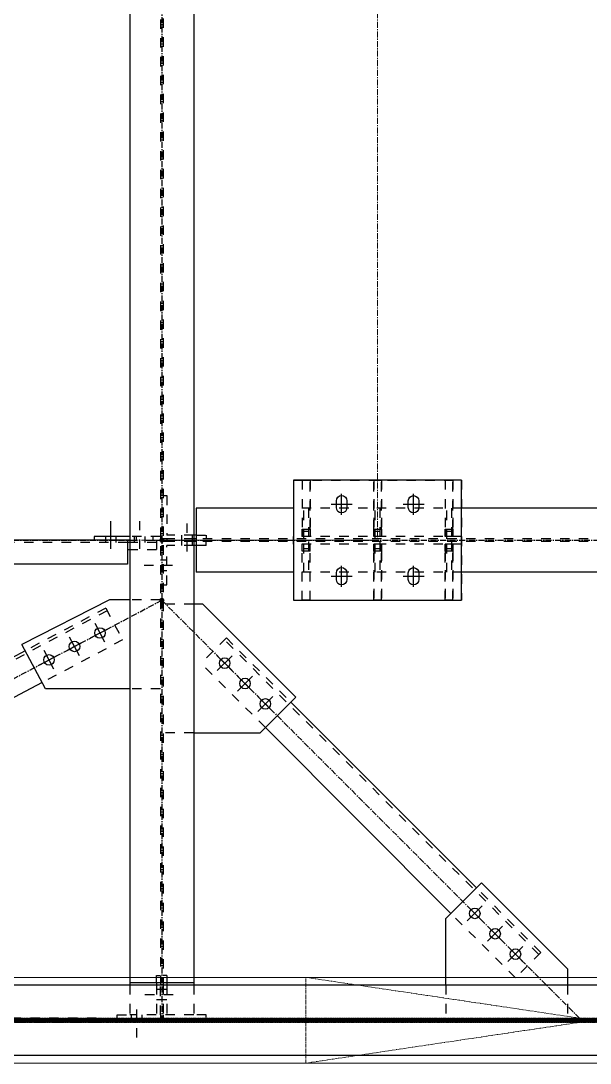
# Model space of a CAD drawing. Header units: inches. Extents: x 209270 to 234360, y -180214 to -150194.
# Drawn here: x 226218 to 227405, y -165353 to -163182 of the extents above; entities that cross this region are included whole.
import ezdxf

# ---------------------------------------------------------------- set-up
doc = ezdxf.new("R2010")
doc.units = ezdxf.units.IN
doc.header["$LTSCALE"] = 10
doc.header["$MEASUREMENT"] = 0
for name, pattern in [('CENTER', [2, 1.25, -0.25, 0.25, -0.25]), ('CENTER2', [1.125, 0.75, -0.125, 0.125, -0.125]), ('DXK_LINE_DOT2', [3.9198, 1.9599, -1.9599]), ('DXK_LINE_DOT5', [7.8785, 2.979, -0.9799, 0.9799, -0.9799, 0.9799, -0.9799]), ('HIDDEN', [0.375, 0.25, -0.125])]:
    doc.linetypes.add(name, pattern=pattern)
for name, color, linetype in [('_STR_0', 7, 'Continuous'), ('_STR_1', 7, 'Continuous'), ('_STR_2', 7, 'Continuous'), ('_STR_4', 7, 'Continuous')]:
    doc.layers.add(name, color=color, linetype=linetype)
for name, color, linetype, lineweight in [('CEN', 1, 'CENTER', 9), ('CENETR LINE', 1, 'CENTER2', 9), ('DIM', 42, 'Continuous', 13), ('handrail', 11, 'FENCELINE1', 9), ('HIDDEN', 3, 'HIDDEN', 9), ('MAIN OBJECT', 2, 'Continuous', 18)]:
    doc.layers.add(name, color=color, linetype=linetype, lineweight=lineweight)
doc.linetypes.add('FENCELINE1', pattern='A,0.25,-0.1,[133,arial.ttf,S=0.1,R=0,X=-0.1,Y=0],-0.1,1', length=1.45)

# ---------------------------------------------------------------- blocks, each defined once
blk = doc.blocks.new('A$C1f4f58bd')
at = {"layer": 'CEN'}
blk.add_lwpolyline([(1100, 2200), (5000, 2200), (5000, -2700), (1100, -2700)], close=True, dxfattribs=at)
blk = doc.blocks.new('A$Ca692a303')
at = {"layer": 'CENETR LINE'}
for p, q in [((1200, 89.4), (0, -89.4)), ((0, 89.4), (1200, -89.4))]:
    blk.add_line(p, q, dxfattribs=at)
blk.add_lwpolyline([(0, -89.4), (0, 89.4), (1200, 89.4), (1200, -89.4)], close=True, dxfattribs=at)
blk = doc.blocks.new('GridLine-116860372-116905 - 114867')
at = {"layer": '_STR_2', "color": 7, "linetype": 'DXK_LINE_DOT5'}
blk.add_line((211379.7, -165263.7), (228961.1, -165263.7), dxfattribs=at)
blk = doc.blocks.new('Part-116860372-114922 - 114867')
at = {"layer": '_STR_4', "linetype": 'Continuous'}
for points in [[(225511.9, -165267.7, -1), (225511.9, -165259.7, -1)], [(228511.9, -165267.7, -1), (228511.9, -165259.7, -1)]]:
    blk.add_hatch(color=4, dxfattribs=at).paths.add_polyline_path(points)
at = {"layer": '_STR_1', "color": 6, "linetype": 'DXK_LINE_DOT2'}
for p, q in [((225817.9, -165190.5), (225817.9, -165268.7)), ((228205.9, -165260.5), (225817.9, -165260.5)), ((228205.9, -165268.7), (228205.9, -165258.7)), ((228205.9, -165266.8), (225817.9, -165266.8))]:
    blk.add_line(p, q, dxfattribs=at)
at = {"layer": '_STR_2', "color": 2, "linetype": 'Continuous'}
for p, q in [((225817.9, -165190.5), (225817.9, -165258.7)), ((228205.9, -165190.5), (225817.9, -165190.5)), ((228205.9, -165258.7), (228205.9, -165190.5)), ((225817.9, -165268.7), (225817.9, -165336.9)), ((228205.9, -165336.9), (228205.9, -165268.7)), ((228205.9, -165336.9), (225817.9, -165336.9))]:
    blk.add_line(p, q, dxfattribs=at)
at = {"layer": '_STR_4', "color": 4, "linetype": 'CENTER'}
blk.add_line((225511.9, -165263.7), (228511.9, -165263.7), dxfattribs=at)
at = {"layer": '_STR_4', "color": 4, "linetype": 'Continuous'}
for centre in [(225511.9, -165263.7), (228511.9, -165263.7)]:
    blk.add_circle(centre, 4, dxfattribs=at)
blk = doc.blocks.new('Bolt-116860372-115336 - 114867')
at = {"layer": '_STR_1', "color": 1, "linetype": 'DXK_LINE_DOT2'}
for p, q in [((226459, -165241.1), (226459, -165304.1)), ((226448, -165252.5), (226448, -165260.5)), ((226448, -165260.5), (226448, -165266.8)), ((226470, -165252.5), (226470, -165260.5)), ((226470, -165260.5), (226470, -165266.8))]:
    blk.add_line(p, q, dxfattribs=at)
blk = doc.blocks.new('Part-116860372-114998 - 114867')
at = {"layer": '_STR_4', "linetype": 'Continuous'}
blk.add_hatch(color=4, dxfattribs=at).paths.add_polyline_path([(226511.9, -165267.7, -1), (226511.9, -165259.7, -1)])
at = {"layer": '_STR_1', "color": 6, "linetype": 'DXK_LINE_DOT2'}
for p, q in [((226509, -162865), (226509, -164387.6)), ((226514.7, -162941.5), (226514.7, -165185.5)), ((226509, -164387.6), (226509, -165185.5)), ((226445.3, -165190.5), (226445.3, -165252.5)), ((226509, -165252.5), (226509, -165190.5)), ((226514.7, -165190.5), (226514.7, -165252.5)), ((226578.5, -165190.5), (226578.5, -165252.5)), ((226578.5, -165252.5), (226445.3, -165252.5))]:
    blk.add_line(p, q, dxfattribs=at)
at = {"layer": '_STR_2', "color": 2, "linetype": 'Continuous'}
for p, q in [((226445.3, -162936.5), (226445.3, -165190.5)), ((226578.5, -162936.5), (226578.5, -165190.5)), ((226578.5, -165185.5), (226445.3, -165185.5)), ((226509, -165185.5), (226509, -165190.5)), ((226514.7, -165185.5), (226514.7, -165190.5))]:
    blk.add_line(p, q, dxfattribs=at)
at = {"layer": '_STR_4', "color": 4, "linetype": 'CENTER'}
blk.add_line((226511.9, -162853.7), (226511.9, -165263.7), dxfattribs=at)
at = {"layer": '_STR_4', "color": 4, "linetype": 'Continuous'}
blk.add_circle((226511.9, -165263.7), 4, dxfattribs=at)
blk = doc.blocks.new('Part-116860372-115019 - 114867')
at = {"layer": '_STR_4', "linetype": 'Continuous'}
for points in [[(226511.9, -164267.7, -1), (226511.9, -164259.7, -1)], [(227511.9, -164267.7, -1), (227511.9, -164259.7, -1)]]:
    blk.add_hatch(color=4, dxfattribs=at).paths.add_polyline_path(points)
at = {"layer": '_STR_1', "color": 6, "linetype": 'DXK_LINE_DOT2'}
for p, q in [((227136.8, -164197.1), (226786.8, -164197.1)), ((226522.7, -164260.8), (226522.7, -164266.5)), ((226578.5, -164260.8), (226522.7, -164260.8)), ((226578.5, -164266.5), (226522.7, -164266.5)), ((227440.3, -164260.8), (226583.5, -164260.8)), ((227440.3, -164266.5), (226583.5, -164266.5)), ((227501, -164260.8), (227445.3, -164260.8)), ((227501, -164266.5), (227445.3, -164266.5)), ((227501, -164260.8), (227501, -164266.5)), ((227136.8, -164330.3), (226786.8, -164330.3))]:
    blk.add_line(p, q, dxfattribs=at)
at = {"layer": '_STR_2', "color": 2, "linetype": 'Continuous'}
for p, q in [((226583.5, -164197.1), (226583.5, -164330.3)), ((226786.8, -164197.1), (226583.5, -164197.1)), ((227440.3, -164197.1), (227136.8, -164197.1)), ((227440.3, -164197.1), (227440.3, -164330.3)), ((226583.5, -164260.8), (226578.5, -164260.8)), ((226583.5, -164266.5), (226578.5, -164266.5)), ((227445.3, -164260.8), (227440.3, -164260.8)), ((227445.3, -164266.5), (227440.3, -164266.5)), ((226786.8, -164330.3), (226583.5, -164330.3)), ((227440.3, -164330.3), (227136.8, -164330.3))]:
    blk.add_line(p, q, dxfattribs=at)
at = {"layer": '_STR_4', "color": 4, "linetype": 'CENTER'}
blk.add_line((226511.9, -164263.7), (227511.9, -164263.7), dxfattribs=at)
at = {"layer": '_STR_4', "color": 4, "linetype": 'Continuous'}
for centre in [(226511.9, -164263.7), (227511.9, -164263.7)]:
    blk.add_circle(centre, 4, dxfattribs=at)
blk = doc.blocks.new('Part-116860372-115026 - 114867')
at = {"layer": '_STR_4', "linetype": 'Continuous'}
for points in [[(225511.9, -164267.7, -1), (225511.9, -164259.7, -1)], [(226511.9, -164267.7, -1), (226511.9, -164259.7, -1)]]:
    blk.add_hatch(color=4, dxfattribs=at).paths.add_polyline_path(points)
at = {"layer": '_STR_1', "color": 6, "linetype": 'DXK_LINE_DOT2'}
for p, q in [((225524.9, -164263.7), (225524.9, -164313.7)), ((225641.9, -164263.7), (225524.9, -164263.7)), ((226440.3, -164263.7), (226501, -164263.7)), ((226501, -164263.7), (226501, -164283.7)), ((225636.9, -164268.7), (225524.9, -164268.7)), ((226440.3, -164268.7), (225641.9, -164268.7)), ((226501, -164268.7), (226445.3, -164268.7)), ((226501, -164283.7), (226445.3, -164283.7)), ((225636.9, -164313.7), (225524.9, -164313.7))]:
    blk.add_line(p, q, dxfattribs=at)
at = {"layer": '_STR_2', "color": 2, "linetype": 'Continuous'}
for p, q in [((226440.3, -164263.7), (225641.9, -164263.7)), ((225641.9, -164313.7), (225641.9, -164263.7)), ((226440.3, -164263.7), (226440.3, -164313.7)), ((225641.9, -164268.7), (225636.9, -164268.7)), ((226445.3, -164268.7), (226440.3, -164268.7)), ((226445.3, -164283.7), (226440.3, -164283.7)), ((226440.3, -164313.7), (225636.9, -164313.7))]:
    blk.add_line(p, q, dxfattribs=at)
at = {"layer": '_STR_4', "color": 4, "linetype": 'CENTER'}
for p, q in [((225511.9, -164263.7), (225524.9, -164263.7)), ((225641.9, -164263.7), (226440.3, -164263.7)), ((226501, -164263.7), (226511.9, -164263.7))]:
    blk.add_line(p, q, dxfattribs=at)
at = {"layer": '_STR_4', "color": 4, "linetype": 'Continuous'}
for centre in [(225511.9, -164263.7), (226511.9, -164263.7)]:
    blk.add_circle(centre, 4, dxfattribs=at)
blk = doc.blocks.new('Part-116860372-116426 - 114867')
at = {"layer": '_STR_1', "color": 6, "linetype": 'DXK_LINE_DOT2'}
for p, q in [((226804.9, -164138.7), (226804.9, -164240.7)), ((226804.9, -164138.7), (226804.9, -164240.7)), ((226804.9, -164138.7), (226820.9, -164138.7)), ((226820.9, -164138.7), (226820.9, -164240.7)), ((226820.9, -164138.7), (226820.9, -164138.7)), ((226820.9, -164240.7), (226820.9, -164138.7)), ((226804.9, -164255.7), (226804.9, -164240.7)), ((226804.9, -164240.7), (226804.9, -164255.7)), ((226804.9, -164240.7), (226820.9, -164240.7)), ((226804.9, -164240.7), (226804.9, -164240.7)), ((226820.9, -164240.7), (226820.9, -164255.7)), ((226820.9, -164240.7), (226820.9, -164255.7)), ((226804.9, -164255.7), (226804.9, -164255.7)), ((226820.9, -164255.7), (226804.9, -164255.7))]:
    blk.add_line(p, q, dxfattribs=at)
at = {"layer": '_STR_2', "color": 2, "linetype": 'Continuous'}
for p, q in [((226804.9, -164138.7), (226804.9, -164138.7)), ((226804.9, -164138.7), (226804.9, -164138.7)), ((226804.9, -164138.7), (226804.9, -164138.7)), ((226804.9, -164138.7), (226820.9, -164138.7)), ((226804.9, -164138.7), (226804.9, -164138.7)), ((226820.9, -164138.7), (226820.9, -164138.7))]:
    blk.add_line(p, q, dxfattribs=at)
blk = doc.blocks.new('Part-116860372-115074 - 114867')
at = {"layer": '_STR_4', "linetype": 'Continuous'}
for points in [[(226511.9, -164392.7, -1), (226511.9, -164384.7, -1)], [(225511.9, -164921.7, -1), (225511.9, -164913.7, -1)]]:
    blk.add_hatch(color=4, dxfattribs=at).paths.add_polyline_path(points)
at = {"layer": '_STR_1', "color": 6, "linetype": 'DXK_LINE_DOT2'}
for p, q in [((226398, -164410.5), (225654.7, -164803.7)), ((226395.2, -164405.2), (226227.2, -164494)), ((226395.2, -164405.2), (226430.3, -164471.4)), ((226430.3, -164471.4), (226262.3, -164560.3)), ((225651.9, -164798.4), (225819.8, -164709.5)), ((225854.9, -164775.8), (225686.9, -164864.7)), ((225686.9, -164864.7), (225651.9, -164798.4))]:
    blk.add_line(p, q, dxfattribs=at)
at = {"layer": '_STR_2', "color": 2, "linetype": 'Continuous'}
for p, q in [((226227.2, -164494), (225819.8, -164709.5)), ((226262.3, -164560.3), (225854.9, -164775.8))]:
    blk.add_line(p, q, dxfattribs=at)
at = {"layer": '_STR_4', "color": 4, "linetype": 'CENTER'}
blk.add_line((225511.9, -164917.7), (226511.9, -164388.7), dxfattribs=at)
at = {"layer": '_STR_4', "color": 4, "linetype": 'Continuous'}
for centre in [(226511.9, -164388.7), (225511.9, -164917.7)]:
    blk.add_circle(centre, 4, dxfattribs=at)
blk = doc.blocks.new('Part-116860372-115075 - 114867')
at = {"layer": '_STR_4', "linetype": 'Continuous'}
for points in [[(226511.9, -164392.7, -1), (226511.9, -164384.7, -1)], [(227386.9, -165267.7, -1), (227386.9, -165259.7, -1)]]:
    blk.add_hatch(color=4, dxfattribs=at).paths.add_polyline_path(points)
at = {"layer": '_STR_1', "color": 6, "linetype": 'DXK_LINE_DOT2'}
for p, q in [((226646.5, -164466.8), (226593.5, -164519.8)), ((227298, -165126.7), (226642.3, -164471)), ((226646.5, -164466.8), (226780.8, -164601.1)), ((226727.8, -164654.1), (226593.5, -164519.8)), ((227302.2, -165122.5), (227167.8, -164988.1)), ((227249.2, -165175.5), (227114.8, -165041.1)), ((227302.2, -165122.5), (227249.2, -165175.5))]:
    blk.add_line(p, q, dxfattribs=at)
at = {"layer": '_STR_2', "color": 2, "linetype": 'Continuous'}
for p, q in [((227167.8, -164988.1), (226780.8, -164601.1)), ((227114.8, -165041.1), (226727.8, -164654.1))]:
    blk.add_line(p, q, dxfattribs=at)
at = {"layer": '_STR_4', "color": 4, "linetype": 'CENTER'}
blk.add_line((226511.9, -164388.7), (227386.9, -165263.7), dxfattribs=at)
at = {"layer": '_STR_4', "color": 4, "linetype": 'Continuous'}
for centre in [(226511.9, -164388.7), (227386.9, -165263.7)]:
    blk.add_circle(centre, 4, dxfattribs=at)
blk = doc.blocks.new('Bolt-116860372-115309 - 114867')
at = {"layer": '_STR_1', "color": 1, "linetype": 'DXK_LINE_DOT2'}
for p, q in [((226509, -165199.5), (226501, -165199.5)), ((226514.7, -165199.5), (226509, -165199.5)), ((226522.7, -165199.5), (226514.7, -165199.5)), ((226535.7, -165210.5), (226467.7, -165210.5)), ((226509, -165221.5), (226501, -165221.5)), ((226514.7, -165221.5), (226509, -165221.5)), ((226522.7, -165221.5), (226514.7, -165221.5))]:
    blk.add_line(p, q, dxfattribs=at)
blk = doc.blocks.new('Bolt-116860372-116122 - 114867')
at = {"layer": '_STR_2', "color": 1, "linetype": 'Continuous'}
for p, q in [((227148.8, -165025.6), (227179.9, -165056.7)), ((227148.8, -165056.7), (227179.9, -165025.6)), ((227191.2, -165068), (227222.3, -165099.1)), ((227191.2, -165099.1), (227222.3, -165068)), ((227233.6, -165110.4), (227264.7, -165141.5)), ((227233.6, -165141.5), (227264.7, -165110.4))]:
    blk.add_line(p, q, dxfattribs=at)
for centre in [(227164.3, -165041.1), (227206.7, -165083.6), (227249.2, -165126)]:
    blk.add_circle(centre, 11, dxfattribs=at)
blk = doc.blocks.new('Part-116860372-115307 - 114867')
at = {"layer": '_STR_1', "color": 6, "linetype": 'DXK_LINE_DOT2'}
for p, q in [((226501, -165185.5), (226501, -165170.5)), ((226501, -165170.5), (226509, -165170.5)), ((226501, -165190.5), (226501, -165252.5)), ((226509, -165185.5), (226509, -165190.5)), ((226419, -165260.5), (226419, -165252.5)), ((226419, -165252.5), (226445.3, -165252.5)), ((226509, -165252.5), (226509, -165260.5))]:
    blk.add_line(p, q, dxfattribs=at)
at = {"layer": '_STR_2', "color": 2, "linetype": 'Continuous'}
blk.add_line((226501, -165185.5), (226501, -165190.5), dxfattribs=at)
blk = doc.blocks.new('Part-116860372-116118 - 114867')
at = {"layer": '_STR_1', "color": 6, "linetype": 'DXK_LINE_DOT2'}
for p, q in [((226578.5, -164396.7), (226514.7, -164396.7)), ((226578.5, -164664.7), (226514.7, -164664.7))]:
    blk.add_line(p, q, dxfattribs=at)
at = {"layer": '_STR_2', "color": 2, "linetype": 'Continuous'}
for p, q in [((226597.7, -164396.7), (226578.5, -164396.7)), ((226791.5, -164590.5), (226597.7, -164396.7)), ((226717.2, -164664.7), (226791.5, -164590.5)), ((226578.5, -164664.7), (226717.2, -164664.7))]:
    blk.add_line(p, q, dxfattribs=at)
blk = doc.blocks.new('Part-116860372-115308 - 114867')
at = {"layer": '_STR_1', "color": 6, "linetype": 'DXK_LINE_DOT2'}
for p, q in [((226522.7, -165170.5), (226514.7, -165170.5)), ((226522.7, -165170.5), (226522.7, -165185.5)), ((226514.7, -165185.5), (226514.7, -165190.5)), ((226522.7, -165190.5), (226522.7, -165252.5)), ((226514.7, -165252.5), (226514.7, -165260.5)), ((226604.7, -165252.5), (226578.5, -165252.5)), ((226604.7, -165260.5), (226604.7, -165252.5))]:
    blk.add_line(p, q, dxfattribs=at)
at = {"layer": '_STR_2', "color": 2, "linetype": 'Continuous'}
blk.add_line((226522.7, -165185.5), (226522.7, -165190.5), dxfattribs=at)
blk = doc.blocks.new('Part-116860372-115319 - 114867')
at = {"layer": '_STR_1', "color": 6, "linetype": 'DXK_LINE_DOT2'}
for p, q in [((226514.7, -164170.8), (226522.7, -164170.8)), ((226522.7, -164170.8), (226522.7, -164252.8)), ((226522.7, -164260.8), (226514.7, -164260.8)), ((226578.5, -164252.8), (226522.7, -164252.8)), ((226583.5, -164260.8), (226578.5, -164260.8)), ((226583.5, -164252.8), (226604.7, -164252.8)), ((226604.7, -164252.8), (226604.7, -164260.8))]:
    blk.add_line(p, q, dxfattribs=at)
at = {"layer": '_STR_2', "color": 2, "linetype": 'Continuous'}
blk.add_line((226583.5, -164252.8), (226578.5, -164252.8), dxfattribs=at)
blk = doc.blocks.new('Part-116860372-115320 - 114867')
at = {"layer": '_STR_1', "color": 6, "linetype": 'DXK_LINE_DOT2'}
for p, q in [((226522.7, -164266.5), (226514.7, -164266.5)), ((226583.5, -164266.5), (226578.5, -164266.5)), ((226604.7, -164274.5), (226604.7, -164266.5)), ((226522.7, -164356.5), (226522.7, -164274.5)), ((226578.5, -164274.5), (226522.7, -164274.5)), ((226604.7, -164274.5), (226583.5, -164274.5)), ((226514.7, -164356.5), (226522.7, -164356.5))]:
    blk.add_line(p, q, dxfattribs=at)
at = {"layer": '_STR_2', "color": 2, "linetype": 'Continuous'}
blk.add_line((226583.5, -164274.5), (226578.5, -164274.5), dxfattribs=at)
blk = doc.blocks.new('Bolt-116860372-115321 - 114867')
at = {"layer": '_STR_1', "color": 1, "linetype": 'DXK_LINE_DOT2'}
for p, q in [((226564.7, -164287.5), (226564.7, -164219.5)), ((226553.7, -164260.8), (226553.7, -164252.8)), ((226553.7, -164266.5), (226553.7, -164260.8)), ((226553.7, -164274.5), (226553.7, -164266.5)), ((226575.7, -164260.8), (226575.7, -164252.8)), ((226575.7, -164266.5), (226575.7, -164260.8)), ((226575.7, -164274.5), (226575.7, -164266.5))]:
    blk.add_line(p, q, dxfattribs=at)
blk = doc.blocks.new('Bolt-116860372-115339 - 114867')
at = {"layer": '_STR_1', "color": 1, "linetype": 'DXK_LINE_DOT2'}
for p, q in [((226514.7, -164305.5), (226509, -164305.5)), ((226522.7, -164305.5), (226514.7, -164305.5)), ((226533.9, -164316.5), (226470.9, -164316.5)), ((226514.7, -164327.5), (226509, -164327.5)), ((226522.7, -164327.5), (226514.7, -164327.5))]:
    blk.add_line(p, q, dxfattribs=at)
blk = doc.blocks.new('Part-116860372-116423 - 114867')
at = {"layer": '_STR_1', "color": 6, "linetype": 'DXK_LINE_DOT2'}
for p, q in [((226786.8, -164271.7), (226786.8, -164255.7)), ((226786.8, -164255.7), (226786.9, -164255.7)), ((227136.8, -164255.7), (226786.8, -164255.7)), ((226786.9, -164271.7), (226786.9, -164255.7)), ((227136.8, -164271.7), (227136.8, -164255.7)), ((226786.8, -164271.7), (226786.9, -164271.7)), ((227136.8, -164271.7), (226786.8, -164271.7))]:
    blk.add_line(p, q, dxfattribs=at)
at = {"layer": '_STR_2', "color": 2, "linetype": 'Continuous'}
for p, q in [((227136.8, -164255.7), (227136.9, -164255.7)), ((227136.9, -164255.7), (227136.9, -164271.7)), ((227136.9, -164271.7), (227136.8, -164271.7))]:
    blk.add_line(p, q, dxfattribs=at)
blk = doc.blocks.new('Part-116860372-116431 - 114867')
at = {"layer": '_STR_1', "color": 6, "linetype": 'DXK_LINE_DOT2'}
for p, q in [((226969.8, -164271.7), (226953.8, -164271.7)), ((226953.8, -164286.7), (226953.8, -164271.7)), ((226953.8, -164271.7), (226953.8, -164286.7)), ((226969.8, -164286.7), (226953.8, -164286.7)), ((226953.8, -164388.7), (226953.8, -164286.7)), ((226953.8, -164286.7), (226953.8, -164286.7)), ((226953.8, -164286.7), (226953.8, -164388.7)), ((226969.8, -164271.7), (226969.8, -164286.7)), ((226969.8, -164286.7), (226969.8, -164271.7)), ((226969.8, -164271.7), (226969.8, -164271.7)), ((226969.8, -164286.7), (226969.8, -164388.7)), ((226969.8, -164388.7), (226969.8, -164286.7)), ((226969.8, -164388.7), (226953.8, -164388.7)), ((226953.8, -164388.7), (226953.8, -164388.7)), ((226953.8, -164388.7), (226953.8, -164388.7)), ((226969.8, -164388.7), (226969.8, -164388.7))]:
    blk.add_line(p, q, dxfattribs=at)
blk = doc.blocks.new('Part-116860372-116425 - 114867')
at = {"layer": '_STR_2', "color": 2, "linetype": 'Continuous'}
for p, q in [((226786.8, -164138.7), (226786.8, -164388.7)), ((227136.8, -164138.7), (226786.8, -164138.7)), ((227136.8, -164388.7), (227136.8, -164138.7)), ((226786.8, -164388.7), (227136.8, -164388.7))]:
    blk.add_line(p, q, dxfattribs=at)
blk = doc.blocks.new('Part-116860372-116439 - 114867')
at = {"layer": '_STR_1', "color": 6, "linetype": 'DXK_LINE_DOT2'}
for p, q in [((227105.8, -164260.8), (227105.8, -164197.1)), ((227115.8, -164197.1), (227115.8, -164260.8)), ((227115.8, -164245.8), (227105.8, -164245.8))]:
    blk.add_line(p, q, dxfattribs=at)
blk = doc.blocks.new('Bolt-116860372-115827 - 114867')
at = {"layer": '_STR_1', "color": 1, "linetype": 'DXK_LINE_DOT2'}
for p, q in [((226466, -164281.7), (226466, -164223.7)), ((226455, -164263.7), (226455, -164255.7)), ((226455, -164268.7), (226455, -164263.7)), ((226477, -164263.7), (226477, -164255.7)), ((226477, -164268.7), (226477, -164263.7))]:
    blk.add_line(p, q, dxfattribs=at)
at = {"layer": '_STR_2', "color": 1, "linetype": 'Continuous'}
for p, q in [((226406, -164281.7), (226406, -164223.7)), ((226395, -164263.7), (226395, -164255.7)), ((226395, -164268.7), (226395, -164263.7)), ((226417, -164263.7), (226417, -164255.7)), ((226417, -164268.7), (226417, -164263.7))]:
    blk.add_line(p, q, dxfattribs=at)
blk = doc.blocks.new('Part-116860372-115826 - 114867')
at = {"layer": '_STR_1', "color": 6, "linetype": 'DXK_LINE_DOT2'}
for p, q in [((226509, -164255.7), (226445.3, -164255.7)), ((226459, -164263.7), (226459, -164255.7)), ((226494, -164263.7), (226494, -164255.7)), ((226509, -164255.7), (226509, -164263.7))]:
    blk.add_line(p, q, dxfattribs=at)
at = {"layer": '_STR_2', "color": 2, "linetype": 'Continuous'}
for p, q in [((226445.3, -164255.7), (226371, -164255.7)), ((226371, -164255.7), (226371, -164263.7)), ((226445.3, -164263.7), (226440.3, -164263.7))]:
    blk.add_line(p, q, dxfattribs=at)
blk = doc.blocks.new('Part-116860372-116424 - 114867')
at = {"layer": '_STR_1', "color": 6, "linetype": 'DXK_LINE_DOT2'}
for p, q in [((227102.9, -164138.7), (227102.9, -164240.7)), ((227102.9, -164138.7), (227102.9, -164240.7)), ((227102.9, -164138.7), (227118.9, -164138.7)), ((227118.9, -164138.7), (227118.9, -164240.7)), ((227118.9, -164138.7), (227118.9, -164138.7)), ((227118.9, -164240.7), (227118.9, -164138.7)), ((227102.9, -164255.7), (227102.9, -164240.7)), ((227102.9, -164240.7), (227102.9, -164255.7)), ((227102.9, -164240.7), (227118.9, -164240.7)), ((227102.9, -164240.7), (227102.9, -164240.7)), ((227118.9, -164240.7), (227118.9, -164255.7)), ((227118.9, -164240.7), (227118.9, -164255.7)), ((227102.9, -164255.7), (227102.9, -164255.7)), ((227118.9, -164255.7), (227102.9, -164255.7))]:
    blk.add_line(p, q, dxfattribs=at)
at = {"layer": '_STR_2', "color": 2, "linetype": 'Continuous'}
for p, q in [((227102.9, -164138.7), (227102.9, -164138.7)), ((227102.9, -164138.7), (227102.9, -164138.7)), ((227102.9, -164138.7), (227102.9, -164138.7)), ((227102.9, -164138.7), (227118.9, -164138.7)), ((227102.9, -164138.7), (227102.9, -164138.7)), ((227118.9, -164138.7), (227118.9, -164138.7))]:
    blk.add_line(p, q, dxfattribs=at)
blk = doc.blocks.new('Part-116860372-116428 - 114867')
at = {"layer": '_STR_1', "color": 6, "linetype": 'DXK_LINE_DOT2'}
for p, q in [((226786.8, -164138.7), (226786.8, -164388.7)), ((226786.8, -164138.7), (227136.8, -164138.7)), ((227136.8, -164138.7), (227136.8, -164388.7)), ((226786.8, -164388.7), (227136.8, -164388.7))]:
    blk.add_line(p, q, dxfattribs=at)
blk = doc.blocks.new('Bolt-116860372-116119 - 114867')
at = {"layer": '_STR_2', "color": 1, "linetype": 'Continuous'}
for p, q in [((226658.5, -164535.3), (226627.4, -164504.2)), ((226658.5, -164504.2), (226627.4, -164535.3)), ((226700.9, -164577.8), (226669.8, -164546.7)), ((226700.9, -164546.7), (226669.8, -164577.8)), ((226743.4, -164620.2), (226712.3, -164589.1)), ((226743.4, -164589.1), (226712.3, -164620.2))]:
    blk.add_line(p, q, dxfattribs=at)
for centre in [(226643, -164519.8), (226685.4, -164562.2), (226727.8, -164604.6)]:
    blk.add_circle(centre, 11, dxfattribs=at)
blk = doc.blocks.new('Part-116860372-116121 - 114867')
at = {"layer": '_STR_1', "color": 6, "linetype": 'DXK_LINE_DOT2'}
for p, q in [((227104.2, -165190.5), (227104.2, -165260.5)), ((227357.4, -165190.5), (227357.4, -165260.5))]:
    blk.add_line(p, q, dxfattribs=at)
at = {"layer": '_STR_2', "color": 2, "linetype": 'Continuous'}
for p, q in [((227104.2, -165051.7), (227178.5, -164977.5)), ((227178.5, -164977.5), (227357.4, -165156.4)), ((227104.2, -165190.5), (227104.2, -165051.7)), ((227357.4, -165156.4), (227357.4, -165190.5))]:
    blk.add_line(p, q, dxfattribs=at)
blk = doc.blocks.new('Bolt-116860372-116432 - 114867')
at = {"layer": '_STR_2', "color": 1, "linetype": 'Continuous'}
for p, q in [((226875.8, -164181.7), (226876.6, -164177.5)), ((226876.6, -164177.5), (226879, -164173.9)), ((226879, -164173.9), (226882.6, -164171.5)), ((226882.6, -164171.5), (226886.8, -164170.7)), ((226886.8, -164210.7), (226886.8, -164166.7)), ((226886.8, -164170.7), (226886.8, -164170.7)), ((226886.8, -164170.7), (226891, -164171.5)), ((226891, -164171.5), (226894.6, -164173.9)), ((226894.6, -164173.9), (226896.9, -164177.5)), ((226896.9, -164177.5), (226897.8, -164181.7)), ((227025.8, -164181.7), (227026.6, -164177.5)), ((227026.6, -164177.5), (227029, -164173.9)), ((227029, -164173.9), (227032.6, -164171.6)), ((227032.6, -164171.6), (227036.8, -164170.7)), ((227036.8, -164210.7), (227036.8, -164166.7)), ((227036.8, -164170.7), (227036.8, -164170.7)), ((227036.8, -164170.7), (227041, -164171.6)), ((227041, -164171.6), (227044.6, -164173.9)), ((227044.6, -164173.9), (227046.9, -164177.5)), ((227046.9, -164177.5), (227047.8, -164181.7)), ((226864.8, -164188.7), (226908.8, -164188.7)), ((226875.8, -164195.7), (226875.8, -164181.7)), ((226876.6, -164199.9), (226875.8, -164195.7)), ((226879, -164203.5), (226876.6, -164199.9)), ((226896.9, -164199.9), (226894.6, -164203.5)), ((226897.8, -164195.7), (226896.9, -164199.9)), ((226897.8, -164181.7), (226897.8, -164195.7)), ((227014.8, -164188.7), (227058.8, -164188.7)), ((227025.8, -164195.7), (227025.8, -164181.7)), ((227026.6, -164199.9), (227025.8, -164195.7)), ((227029, -164203.5), (227026.6, -164199.9)), ((227046.9, -164199.9), (227044.6, -164203.5)), ((227047.8, -164195.7), (227046.9, -164199.9)), ((227047.8, -164181.7), (227047.8, -164195.7)), ((226882.6, -164205.9), (226879, -164203.5)), ((226886.8, -164206.7), (226882.6, -164205.9)), ((226891, -164205.9), (226886.8, -164206.7)), ((226886.8, -164206.7), (226886.8, -164206.7)), ((226894.6, -164203.5), (226891, -164205.9)), ((227032.6, -164205.9), (227029, -164203.5)), ((227036.8, -164206.7), (227032.6, -164205.9)), ((227041, -164205.9), (227036.8, -164206.7)), ((227036.8, -164206.7), (227036.8, -164206.7)), ((227044.6, -164203.5), (227041, -164205.9)), ((226875.8, -164331.7), (226876.6, -164327.5)), ((226875.8, -164345.7), (226875.8, -164331.7)), ((226876.6, -164327.5), (226879, -164323.9)), ((226879, -164323.9), (226882.6, -164321.5)), ((226882.6, -164321.5), (226886.8, -164320.7)), ((226886.8, -164360.7), (226886.8, -164316.7)), ((226886.8, -164320.7), (226886.8, -164320.7)), ((226886.8, -164320.7), (226891, -164321.5)), ((226891, -164321.5), (226894.5, -164323.9)), ((226894.5, -164323.9), (226896.9, -164327.5)), ((226896.9, -164327.5), (226897.8, -164331.7)), ((226897.8, -164331.7), (226897.8, -164345.7)), ((227025.8, -164331.7), (227026.6, -164327.5)), ((227025.8, -164345.7), (227025.8, -164331.7)), ((227026.6, -164327.5), (227029, -164323.9)), ((227029, -164323.9), (227032.6, -164321.6)), ((227032.6, -164321.6), (227036.8, -164320.7)), ((227036.8, -164360.7), (227036.8, -164316.7)), ((227036.8, -164320.7), (227036.8, -164320.7)), ((227036.8, -164320.7), (227041, -164321.6)), ((227041, -164321.6), (227044.5, -164323.9)), ((227044.5, -164323.9), (227046.9, -164327.5)), ((227046.9, -164327.5), (227047.8, -164331.7)), ((227047.8, -164331.7), (227047.8, -164345.7)), ((226864.8, -164338.7), (226908.8, -164338.7)), ((226876.6, -164349.9), (226875.8, -164345.7)), ((226879, -164353.5), (226876.6, -164349.9)), ((226882.6, -164355.9), (226879, -164353.5)), ((226894.5, -164353.5), (226891, -164355.9)), ((226896.9, -164349.9), (226894.5, -164353.5)), ((226897.8, -164345.7), (226896.9, -164349.9)), ((227014.8, -164338.7), (227058.8, -164338.7)), ((227026.6, -164349.9), (227025.8, -164345.7)), ((227029, -164353.5), (227026.6, -164349.9)), ((227032.6, -164355.9), (227029, -164353.5)), ((227044.5, -164353.5), (227041, -164355.9)), ((227046.9, -164349.9), (227044.5, -164353.5)), ((227047.8, -164345.7), (227046.9, -164349.9)), ((226886.8, -164356.7), (226882.6, -164355.9)), ((226891, -164355.9), (226886.8, -164356.7)), ((226886.8, -164356.7), (226886.8, -164356.7)), ((227036.8, -164356.7), (227032.6, -164355.9)), ((227041, -164355.9), (227036.8, -164356.7)), ((227036.8, -164356.7), (227036.8, -164356.7))]:
    blk.add_line(p, q, dxfattribs=at)
blk = doc.blocks.new('Part-116860372-116436 - 114867')
at = {"layer": '_STR_1', "color": 6, "linetype": 'DXK_LINE_DOT2'}
for p, q in [((226956.8, -164330.3), (226956.8, -164266.5)), ((226966.8, -164266.5), (226966.8, -164330.3)), ((226966.8, -164281.5), (226956.8, -164281.5))]:
    blk.add_line(p, q, dxfattribs=at)
blk = doc.blocks.new('Part-116860372-116163 - 114867')
at = {"layer": '_STR_1', "color": 6, "linetype": 'DXK_LINE_DOT2'}
for p, q in [((226509, -164387.6), (226445.3, -164387.6)), ((226509, -164573.6), (226445.3, -164573.6))]:
    blk.add_line(p, q, dxfattribs=at)
at = {"layer": '_STR_2', "color": 2, "linetype": 'Continuous'}
for p, q in [((226402.7, -164387.6), (226220.2, -164480.7)), ((226445.3, -164387.6), (226402.7, -164387.6)), ((226269.3, -164573.6), (226220.2, -164480.7)), ((226445.3, -164573.6), (226269.3, -164573.6))]:
    blk.add_line(p, q, dxfattribs=at)
blk = doc.blocks.new('Bolt-116860372-116164 - 114867')
at = {"layer": '_STR_2', "color": 1, "linetype": 'Continuous'}
for p, q in [((226393.2, -164476.3), (226372.7, -164437.4)), ((226363.5, -164467.2), (226402.4, -164446.6)), ((226310.5, -164495.2), (226349.4, -164474.6)), ((226340.2, -164504.4), (226319.6, -164465.5)), ((226257.4, -164523.3), (226296.3, -164502.7)), ((226287.2, -164532.4), (226266.6, -164493.5))]:
    blk.add_line(p, q, dxfattribs=at)
for centre in [(226383, -164456.9), (226329.9, -164484.9), (226276.9, -164513)]:
    blk.add_circle(centre, 11, dxfattribs=at)
blk = doc.blocks.new('Part-116860372-116427 - 114867')
at = {"layer": '_STR_1', "color": 6, "linetype": 'DXK_LINE_DOT2'}
for p, q in [((226953.8, -164240.7), (226953.8, -164138.7)), ((226953.8, -164138.7), (226953.8, -164138.7)), ((226953.8, -164138.7), (226953.8, -164240.7)), ((226953.8, -164138.7), (226969.8, -164138.7)), ((226953.8, -164138.7), (226953.8, -164138.7)), ((226969.8, -164138.7), (226969.8, -164240.7)), ((226969.8, -164138.7), (226969.8, -164138.7)), ((226969.8, -164240.7), (226969.8, -164138.7)), ((226953.8, -164255.7), (226953.8, -164240.7)), ((226953.8, -164240.7), (226953.8, -164255.7)), ((226953.8, -164240.7), (226969.8, -164240.7)), ((226953.8, -164240.7), (226953.8, -164240.7)), ((226969.8, -164240.7), (226969.8, -164255.7)), ((226969.8, -164240.7), (226969.8, -164255.7)), ((226953.8, -164255.7), (226953.8, -164255.7)), ((226969.8, -164255.7), (226953.8, -164255.7))]:
    blk.add_line(p, q, dxfattribs=at)
blk = doc.blocks.new('Part-116860372-116429 - 114867')
at = {"layer": '_STR_1', "color": 6, "linetype": 'DXK_LINE_DOT2'}
for p, q in [((227118.9, -164271.7), (227102.9, -164271.7)), ((227102.9, -164286.7), (227102.9, -164271.7)), ((227102.9, -164271.7), (227102.9, -164286.7)), ((227118.9, -164286.7), (227102.9, -164286.7)), ((227102.9, -164388.7), (227102.9, -164286.7)), ((227102.9, -164286.7), (227102.9, -164286.7)), ((227102.9, -164286.7), (227102.9, -164388.7)), ((227118.9, -164271.7), (227118.9, -164286.7)), ((227118.9, -164286.7), (227118.9, -164271.7)), ((227118.9, -164271.7), (227118.9, -164271.7)), ((227118.9, -164286.7), (227118.9, -164388.7)), ((227118.9, -164388.7), (227118.9, -164286.7)), ((227102.9, -164388.7), (227118.9, -164388.7)), ((227118.9, -164388.7), (227118.9, -164388.7))]:
    blk.add_line(p, q, dxfattribs=at)
at = {"layer": '_STR_2', "color": 2, "linetype": 'Continuous'}
for p in [(227118.9, -164388.7), (227102.9, -164388.7), (227102.9, -164388.7)]:
    blk.add_line(p, (227102.9, -164388.7), dxfattribs=at)
blk = doc.blocks.new('Part-116860372-116430 - 114867')
at = {"layer": '_STR_1', "color": 6, "linetype": 'DXK_LINE_DOT2'}
for p, q in [((226820.9, -164271.7), (226804.9, -164271.7)), ((226804.9, -164286.7), (226804.9, -164271.7)), ((226804.9, -164286.7), (226804.9, -164271.7)), ((226820.9, -164286.7), (226804.9, -164286.7)), ((226804.9, -164388.7), (226804.9, -164286.7)), ((226804.9, -164286.7), (226804.9, -164286.7)), ((226804.9, -164388.7), (226804.9, -164286.7)), ((226820.9, -164286.7), (226820.9, -164271.7)), ((226820.9, -164286.7), (226820.9, -164271.7)), ((226820.9, -164271.7), (226820.9, -164271.7)), ((226820.9, -164388.7), (226820.9, -164286.7)), ((226820.9, -164388.7), (226820.9, -164286.7)), ((226804.9, -164388.7), (226820.9, -164388.7)), ((226820.9, -164388.7), (226820.9, -164388.7))]:
    blk.add_line(p, q, dxfattribs=at)
at = {"layer": '_STR_2', "color": 2, "linetype": 'Continuous'}
for p, q in [((226820.9, -164388.7), (226804.9, -164388.7)), ((226804.9, -164388.7), (226804.9, -164388.7)), ((226804.9, -164388.7), (226804.9, -164388.7)), ((226804.9, -164388.7), (226804.9, -164388.7)), ((226804.9, -164388.7), (226804.9, -164388.7)), ((226820.9, -164388.7), (226820.9, -164388.7))]:
    blk.add_line(p, q, dxfattribs=at)
blk = doc.blocks.new('Part-116860372-116434 - 114867')
at = {"layer": '_STR_1', "color": 6, "linetype": 'DXK_LINE_DOT2'}
for p, q in [((226807.8, -164330.3), (226807.8, -164266.5)), ((226817.8, -164266.5), (226817.8, -164330.3)), ((226817.8, -164281.5), (226807.8, -164281.5))]:
    blk.add_line(p, q, dxfattribs=at)
blk = doc.blocks.new('Part-116860372-116435 - 114867')
at = {"layer": '_STR_1', "color": 6, "linetype": 'DXK_LINE_DOT2'}
for p, q in [((226807.8, -164260.8), (226807.8, -164197.1)), ((226817.8, -164197.1), (226817.8, -164260.8)), ((226817.8, -164245.8), (226807.8, -164245.8))]:
    blk.add_line(p, q, dxfattribs=at)
blk = doc.blocks.new('Part-116860372-116437 - 114867')
at = {"layer": '_STR_1', "color": 6, "linetype": 'DXK_LINE_DOT2'}
for p, q in [((226956.8, -164260.8), (226956.8, -164197.1)), ((226966.8, -164197.1), (226966.8, -164260.8)), ((226966.8, -164245.8), (226956.8, -164245.8))]:
    blk.add_line(p, q, dxfattribs=at)
blk = doc.blocks.new('Part-116860372-116438 - 114867')
at = {"layer": '_STR_1', "color": 6, "linetype": 'DXK_LINE_DOT2'}
for p, q in [((227105.8, -164330.3), (227105.8, -164266.5)), ((227115.8, -164266.5), (227115.8, -164330.3)), ((227115.8, -164281.5), (227105.8, -164281.5))]:
    blk.add_line(p, q, dxfattribs=at)
blk = doc.blocks.new('Part-116860372-116841 - 114867')
at = {"layer": '_STR_1', "color": 6, "linetype": 'DXK_LINE_DOT2'}
for p, q in [((225806.9, -165268.7), (225806.9, -165258.7)), ((225806.9, -165258.7), (226384.1, -165258.7)), ((225967.3, -165258.7), (225967.3, -165268.7)), ((226143.8, -165268.7), (226143.8, -165258.7)), ((226384.1, -165258.7), (226384.1, -165268.7)), ((226384.1, -165268.7), (225806.9, -165268.7))]:
    blk.add_line(p, q, dxfattribs=at)

msp = doc.modelspace()

# ---------------------------------------------------------------- linework, layer by layer
at = {"layer": 'CEN'}
msp.add_line((217212.2, -165263.7), (228311.6, -165263.7), dxfattribs=at)
at = {"layer": 'CEN', "elevation": 0.8}
msp.add_lwpolyline([(217011.9, -155263.7), (228511.9, -155263.7), (228511.9, -165263.7), (217011.9, -165263.7)], close=True, dxfattribs=at)
msp.add_lwpolyline([(217011.9, -165263.7), (217011.9, -165263.7), (228511.9, -165263.7), (228511.9, -165268.7)], dxfattribs=at)
at = {"layer": 'handrail', "const_width": 10}
msp.add_lwpolyline([(217011.9, -157988.4), (217011.9, -165263.7), (228511.9, -165263.7), (228511.9, -163968.7)], dxfattribs=at)
at = {"layer": 'HIDDEN', "elevation": 0}
msp.add_lwpolyline([(228307.2, -165268.1), (217216.6, -165268.1), (217216.6, -165259.3), (228307.2, -165259.3)], close=True, dxfattribs=at)
at = {"layer": 'MAIN OBJECT', "elevation": 0}
msp.add_lwpolyline([(228307.2, -165353.1), (217216.6, -165353.1), (217216.6, -165174.3), (228307.2, -165174.3)], close=True, dxfattribs=at)

# ---------------------------------------------------------------- block references
at = {"layer": '_STR_0', "zscale": 0.8}
for name in ['Part-116860372-114998 - 114867', 'Part-116860372-116425 - 114867', 'Part-116860372-116428 - 114867', 'Part-116860372-116426 - 114867', 'Part-116860372-116427 - 114867', 'Part-116860372-116424 - 114867', 'Part-116860372-115319 - 114867', 'Bolt-116860372-116432 - 114867', 'Part-116860372-115019 - 114867', 'Part-116860372-116435 - 114867', 'Part-116860372-116437 - 114867', 'Part-116860372-116439 - 114867', 'Bolt-116860372-115827 - 114867', 'Bolt-116860372-115321 - 114867', 'Part-116860372-115026 - 114867', 'Part-116860372-115826 - 114867', 'Part-116860372-115320 - 114867', 'Part-116860372-116423 - 114867', 'Part-116860372-116434 - 114867', 'Part-116860372-116436 - 114867', 'Part-116860372-116438 - 114867', 'Part-116860372-116430 - 114867', 'Part-116860372-116431 - 114867', 'Part-116860372-116429 - 114867', 'Bolt-116860372-115339 - 114867', 'Part-116860372-115074 - 114867', 'Part-116860372-116163 - 114867', 'Part-116860372-115075 - 114867', 'Part-116860372-116118 - 114867', 'Bolt-116860372-116164 - 114867', 'Bolt-116860372-116119 - 114867', 'Part-116860372-116121 - 114867', 'Bolt-116860372-116122 - 114867', 'GridLine-116860372-116905 - 114867', 'Part-116860372-115307 - 114867', 'Part-116860372-115308 - 114867', 'Part-116860372-114922 - 114867', 'Bolt-116860372-115309 - 114867', 'Bolt-116860372-115336 - 114867', 'Part-116860372-116841 - 114867']:
    msp.add_blockref(name, (0, 0), dxfattribs=at)
at = {"layer": 'DIM'}
for name, p in [('A$C1f4f58bd', (221961.9, -161563.7, -450449365.8)), ('A$Ca692a303', (226811.9, -165263.7, 0.8))]:
    msp.add_blockref(name, p, dxfattribs=at)

doc.saveas('drawing.dxf')
